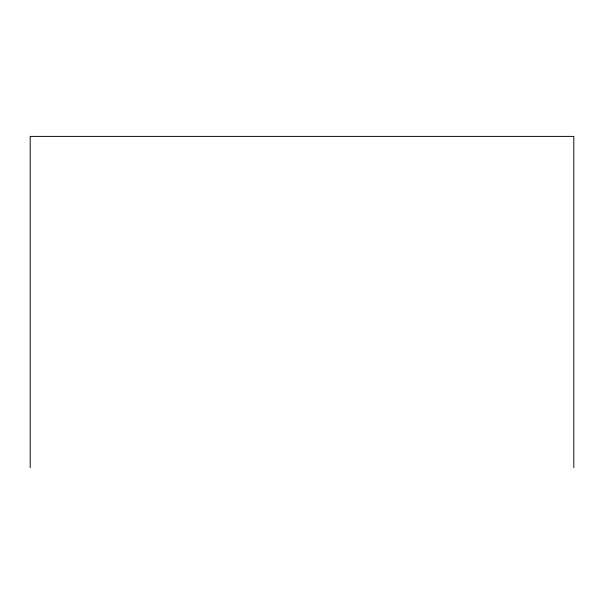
<?xml version="1.0" encoding="UTF-8"?>
<svg xmlns="http://www.w3.org/2000/svg" width="604" height="604" viewBox="0 0 604 604"><rect width="100%" height="100%" fill="white"/><g stroke="black" fill="none" stroke-linecap="round" stroke-linejoin="round"><path stroke-width="0.91" d="M573.8 467.602L573.8 136.398L30.2 136.398L30.2 467.602"/></g></svg>
